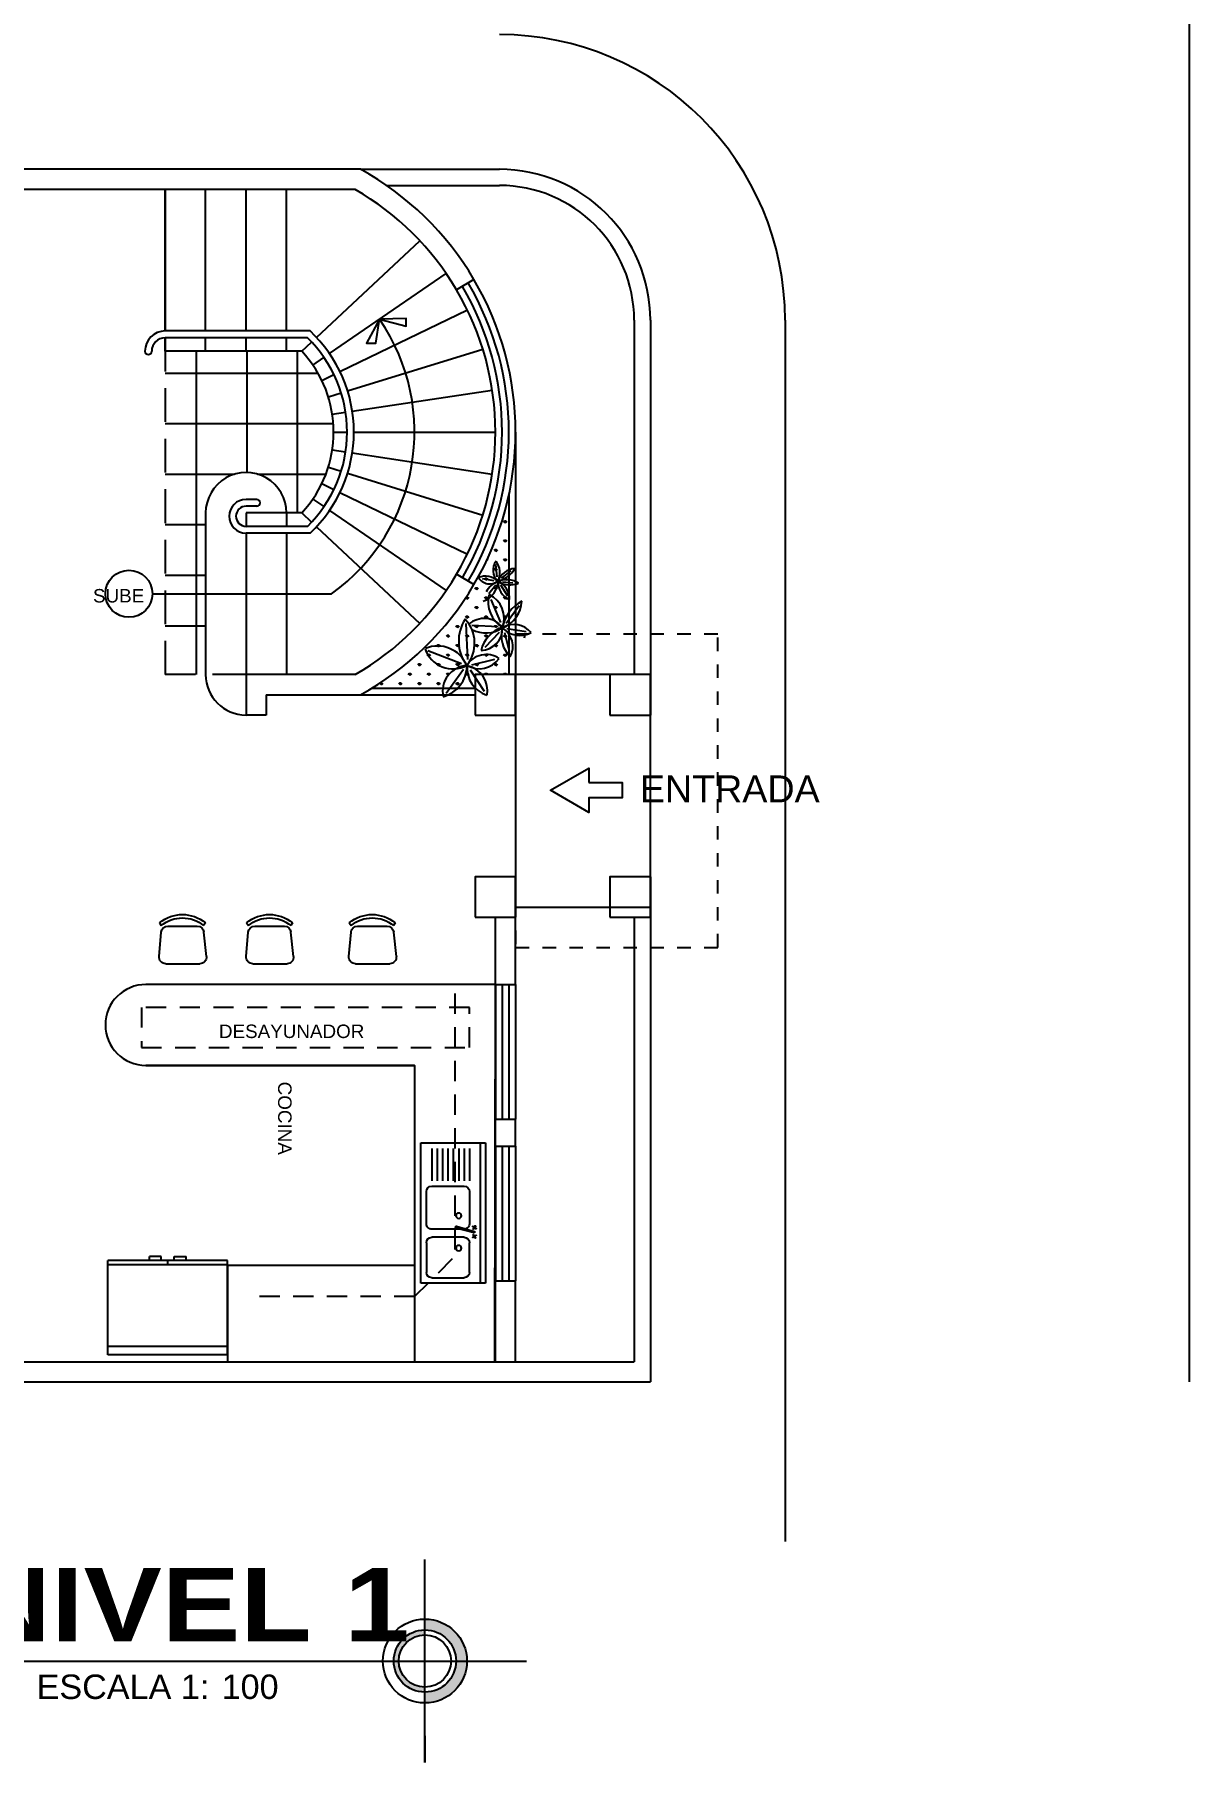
# Model space of a CAD drawing. Header units: inches. Extents: x -370 to 18, y -197 to 199.
# Drawn here: x -22.21 to -13.64, y -25.51 to -12.68 of the extents above; entities that cross this region are included whole.
import ezdxf

# ---------------------------------------------------------------- set-up
doc = ezdxf.new("R2010")
doc.units = ezdxf.units.IN
doc.header["$MEASUREMENT"] = 0
doc.linetypes.add('DASHED', pattern=[0.75, 0.5, -0.25])
doc.linetypes.add('RAYITAS', pattern=[0.375, 0.25, -0.125])
for name, color, linetype in [('artefactos', 1, 'Continuous'), ('aux2', 194, 'Continuous'), ('MUEBLES', 7, 'Continuous')]:
    doc.layers.add(name, color=color, linetype=linetype)
doc.styles.add('1', font='arial.ttf')
doc.styles.add('2', font='')
doc.styles.get("Standard").update_dxf_attribs({"font": 'arial.ttf'})
doc.styles.get('2').set_extended_font_data('Arial Black')

# ---------------------------------------------------------------- blocks, each defined once
blk = doc.blocks.new('*U44')
h = blk.add_hatch(color=1)
h.paths.add_polyline_path([(15.89001549471584, 0.2545508105350791), (15.89001549471584, 0.3432924370179506, -0.4142135623730989), (16.23330793173386, 0), (16.14456630525092, 0, 0.4142135623730426)])
h.paths.add_polyline_path([(16.14456630525092, 0), (16.23330793173386, 0, -0.4142135623731474), (15.89001549471584, -0.3432924370180075), (15.89001549471584, -0.254550810535136, 0.414213562373108)])
h = blk.add_hatch(color=1)
h.paths.add_polyline_path([(15.63546468418076, 0), (15.67621680923708, 0, 0.414213562373095), (15.89001549471573, -0.213798685478821), (15.89001549471573, -0.254550810535136, -0.4142135623731473)])
h.paths.add_polyline_path([(15.89001549471573, 0.254550810535136), (15.89001549471573, 0.213798685478821, 0.414213562373095), (15.67621680923708, 0), (15.63546468418076, 0, -0.4142135623731473)])
at = {"color": 13}
for p, q in [((15.89001549471584, -0.829634559446049), (15.89001549471584, 0.829634559446049)), ((0, 0), (16.71965005416189, 0))]:
    blk.add_line(p, q, dxfattribs=at)
at = {"color": 5}
for p, q in [((15.89001549471584, 0.611458280009856), (15.89001549471584, 0.829634559446049)), ((0, 0), (0.218176279436193, 0)), ((16.5014737747257, 0), (16.71965005416189, 0)), ((15.89001549471584, -0.6114582800098418), (15.89001549471584, -0.8296345594460348))]:
    blk.add_line(p, q, dxfattribs=at)
at = {"color": 13}
for radius in [0.3432924370179839, 0.2545508105351019, 0.2137986854788324]:
    blk.add_circle((15.89001549471584, -2.842170943040401e-14), radius, dxfattribs=at)
at = {"color": 2, "linetype": 'Continuous', "style": '1'}
blk.add_text('ESCALA 1:', height=0.2, dxfattribs=at).set_placement((12.7142778378704, -0.3105142012585098))
at = {"color": 1, "linetype": 'Continuous', "style": '2'}
blk.add_attdef('TITULO', (0.3082318167865878, 0.1617738628699783), '', height=0.6, dxfattribs=at)
at = {"color": 2, "style": '1'}
blk.add_attdef('ESCALA', (14.22732707732656, -0.3105142012585098), '', height=0.2, dxfattribs=at)
at = {"color": 2, "linetype": 'Continuous', "style": '1'}
blk.add_attdef('DESCRIPCION', (0.3082318167865878, -0.3731352793923577), '', height=0.2, dxfattribs=at)
blk = doc.blocks.new('lp')
at = {"layer": 'artefactos', "color": 1}
for p, q in [((687.8904377925458, 606.66457711206), (687.8904377925458, 605.36457711206)), ((688.4904377925458, 606.66457711206), (687.8904377925458, 606.66457711206)), ((687.9404377925457, 606.66457711206), (687.9404377925457, 605.36457711206)), ((688.4904377925458, 605.36457711206), (688.4904377925458, 606.66457711206)), ((688.3904377925458, 606.26457711206), (688.0904377925457, 606.26457711206)), ((688.0404377925457, 606.2145771120599), (688.0404377925457, 605.91457711206)), ((688.4404377925457, 605.91457711206), (688.4404377925457, 606.2145771120599)), ((688.1591752954023, 605.8917490351463), (687.9937700087754, 605.8442606956294)), ((688.1632692835433, 605.8764700633989), (687.9962799336456, 605.8348935284907)), ((688.0904377925457, 605.78957711206), (688.1904377925457, 605.78957711206)), ((688.115502046162, 605.8645771120599), (688.1904377925457, 605.86457711206)), ((688.1904377925457, 605.86457711206), (688.3904377925458, 605.86457711206)), ((688.1904377925457, 605.78957711206), (688.3904377925458, 605.78957711206)), ((688.0404377925457, 605.4645771120599), (688.0404377925457, 605.73957711206)), ((688.4404377925457, 605.73957711206), (688.4404377925457, 605.4645771120599)), ((687.8904377925458, 605.36457711206), (688.4904377925458, 605.36457711206)), ((688.3904377925458, 605.41457711206), (688.0904377925457, 605.41457711206))]:
    blk.add_line(p, q, dxfattribs=at)
for centre, radius, start, end in [((688.0904377925457, 606.2145771120599), 0.04999999999999893, 90, 180), ((688.3904377925458, 606.2145771120599), 0.05000000000000071, 0, 89.99999999999349), ((688.0904377925457, 605.91457711206), 0.04999999999999893, 180, 250.924186996834), ((688.3904377925458, 605.91457711206), 0.04999999999999716, 270, 6.513775987637282e-12), ((687.9950249712106, 605.83957711206), 0.004848802508206518, 105.0000000000007, 285.0000000000007), ((688.0904377925457, 605.73957711206), 0.04999999999999893, 90, 180), ((688.1612222894728, 605.8841095492726), 0.007908977755619162, 282.4753267086959, 107.5246732913008), ((688.3904377925458, 605.73957711206), 0.04999999999999893, 0, 90), ((688.0904377925457, 605.4645771120599), 0.04999999999999893, 180, 270), ((688.3904377925458, 605.4645771120599), 0.04999999999999893, 270, 0)]:
    blk.add_arc(centre, radius, start, end, dxfattribs=at)
at = {"layer": 'aux2', "color": 1}
for p, q in [((688.0404377925457, 606.61457711206), (688.0404377925457, 606.31457711206)), ((688.0404377925457, 606.61457711206), (688.0404377925457, 606.31457711206)), ((688.0404377925457, 606.61457711206), (688.0404377925457, 606.31457711206)), ((688.0404377925457, 606.61457711206), (688.0404377925457, 606.31457711206)), ((688.0904377925457, 606.61457711206), (688.0904377925457, 606.31457711206)), ((688.1404377925458, 606.61457711206), (688.1404377925458, 606.31457711206)), ((688.1904377925457, 606.61457711206), (688.1904377925457, 606.31457711206)), ((688.2404377925458, 606.61457711206), (688.2404377925458, 606.31457711206)), ((688.2904377925457, 606.61457711206), (688.2904377925457, 606.31457711206)), ((688.3404377925457, 606.61457711206), (688.3404377925457, 606.31457711206)), ((688.3904377925458, 606.61457711206), (688.3904377925458, 606.31457711206)), ((687.9877944449863, 605.8785324931204), (687.9803892895601, 605.8733473474692)), ((687.9877944449863, 605.8006217309998), (687.9803892895601, 605.8058068766509)), ((687.9907690726678, 605.8742842845263), (687.9833639172416, 605.8690991388751)), ((687.9907690726678, 605.8048699395938), (687.9833639172416, 605.8100550852449)), ((687.9836915381348, 605.8920753297753), (687.9888766837869, 605.8846701743478)), ((687.9836915381348, 605.7870788943447), (687.9888766837869, 605.7944840497723)), ((687.987939746729, 605.8950499574569), (687.9931248923807, 605.8876448020296)), ((687.987939746729, 605.7841042666632), (687.9931248923807, 605.7915094220905)), ((687.9969067538957, 605.8732020457278), (688.0020918995476, 605.8657968903003)), ((687.9969067538957, 605.8059521783923), (688.0020918995476, 605.8133573338198)), ((688.006667729035, 605.891747708882), (687.9992625736088, 605.8865625632309)), ((688.006667729035, 605.7874065152381), (687.9992625736088, 605.7925916608892)), ((688.0011549624901, 605.876176673409), (688.0063401081418, 605.8687715179818)), ((688.0011549624901, 605.8029775507111), (688.0063401081418, 605.8103827061383)), ((688.0096423567165, 605.8874995002878), (688.0022372012903, 605.8823143546367)), ((688.0096423567165, 605.7916547238322), (688.0022372012903, 605.7968398694833))]:
    blk.add_line(p, q, dxfattribs=at)
for centre, radius in [((688.1404377925458, 605.9895771120601), 0.02500000000000013), ((687.9950158231384, 605.8804234238785), 0.003809654682982), ((687.9950158231384, 605.7987308002415), 0.003809654682982), ((688.1404377925458, 605.68957711206), 0.02500000000000013)]:
    blk.add_circle(centre, radius, dxfattribs=at)
for centre, radius, start, end in [((687.9818766034008, 605.8712232431722), 0.002593052549741514, 124.9999999999974, 304.9999999999974), ((687.9818766034008, 605.807930980948), 0.002593052549741514, 55.00000000000264, 235.0000000000026), ((687.9858156424319, 605.8935626436161), 0.002593052549741514, 35.00000000000271, 215.0000000000027), ((687.9858156424319, 605.785591580504), 0.002593052549741514, 145.0000000000026, 325.0000000000026), ((687.9843658230584, 605.8823013062374), 0.005095036863085717, 312.2938937822105, 27.70610621580616), ((687.9843658230584, 605.7968529178827), 0.005095036863085717, 332.2938937842026, 47.70610621778504), ((687.9931379407799, 605.8697734237985), 0.005095036863085717, 42.29389378420247, 117.7061062177845), ((687.9931379407799, 605.8093808003216), 0.005095036863085717, 242.2938937822155, 317.7061062157975), ((687.9968937054969, 605.8910734239587), 0.005095036863085717, 222.2938937842025, 297.7061062177845), ((687.9968937054969, 605.7880808001614), 0.005095036863085717, 62.29389378221552, 137.7061062158067), ((688.0056658232184, 605.8785455415198), 0.005095036863085717, 132.2938937822106, 207.7061062158062), ((688.0056658232184, 605.8006086826003), 0.005095036863085717, 152.2938937841996, 227.7061062177894), ((688.0042160038447, 605.867284204141), 0.002593052549741514, 215.0000000000027, 35.00000000000271), ((688.0042160038447, 605.811870019979), 0.002593052549741514, 325.0000000000026, 145.0000000000026), ((688.0081550428758, 605.8896236045849), 0.002593052549741514, 304.9999999999974, 124.9999999999974), ((688.0081550428758, 605.7895306195352), 0.002593052549741514, 235.0000000000026, 55.00000000000264)]:
    blk.add_arc(centre, radius, start, end, dxfattribs=at)
blk = doc.blocks.new('silla_pl2')
at = {"layer": 'artefactos', "color": 2}
for p, q in [((-0.167581832350379, 0.3041721160115003), (-0.1546274310294393, 0.2827902665495685)), ((0.1111006832768453, 0.279286047288565), (-0.1072491280822305, 0.2788638858766035)), ((0.1730380723715825, 0.3038707047999196), (0.1596441396129649, 0.2827614043553695)), ((-0.176006586910944, 0.05400848689134818), (-0.1563485102010418, 0.2342182575650895)), ((0.1762265833262973, 0.05299171455249052), (0.160296490481187, 0.2336236466381933)), ((0.1269689904572715, 0), (-0.1269689904572715, 0))]:
    blk.add_line(p, q, dxfattribs=at)
for centre, radius, start, end in [((0.002545951263755342, 0.09815547451364637), 0.2671821837839589, 50.34883045072867, 129.5497686294994), ((-0.1072440820232714, 0.2295368057671112), 0.04932708036755758, 90.00586124062752, 174.5540718733665), ((0.002491300448127731, 0.09708176879269104), 0.2432569462938404, 49.75657510636206, 130.2329009896824), ((0.1111057293360318, 0.2299589671791864), 0.04932708036755758, 4.260627269974356, 90.00586124062752), ((-0.1269021587334009, 0.04932703509348357), 0.04932708036755758, 174.5540718733665, 269.9223717101426), ((0.1270358221813694, 0.04932703509336989), 0.04932708036755758, 269.9223717101426, 4.260627269974356)]:
    blk.add_arc(centre, radius, start, end, dxfattribs=at)
blk = doc.blocks.new('A$C78C0248E')
at = {"layer": 'artefactos', "color": 2}
for p, q in [((0.2442480893988659, 0.2626843951729256), (-0.3245497250314884, 0.2626843951729256)), ((-0.3245497250314884, 0.2626843951729256), (-0.3245497250314884, -0.1858716877184747)), ((0.2442480893988659, 0.2626843951729256), (0.2442480893988659, -0.1858716877184747)), ((0.2442480893988659, 0.222684395172962), (-0.3245497250314884, 0.222684395172962)), ((0.2442480893988659, -0.1658716877184929), (-0.3245497250314884, -0.1658716877184929)), ((0.2442480893988659, -0.1858716877184747), (-0.3245497250314884, -0.1858716877184747)), ((-0.1273850580838598, -0.1858716877185884), (-0.1273850580836324, -0.2058716877183429)), ((-0.0711752744974774, -0.2058716877183429), (-0.1273850580836324, -0.2058716877183429)), ((-0.0711752744974774, -0.1858716877185884), (-0.07117527449725003, -0.2058716877183429)), ((-0.04015081781619756, -0.1658716877184929), (-0.04015081781619756, -0.1858716877184747)), ((-0.009126361135145089, -0.1858716877185884), (-0.009126361135372463, -0.2058716877183429)), ((-0.009126361135145089, -0.2058716877183429), (0.04708342245100994, -0.2058716877183429)), ((0.04708342245123731, -0.1858716877185884), (0.04708342245100994, -0.2058716877183429))]:
    blk.add_line(p, q, dxfattribs=at)

msp = doc.modelspace()

# ---------------------------------------------------------------- hatches: boundary and pattern name
at = {"transparency": 33554610}
h = msp.add_hatch(dxfattribs=at)
h.set_pattern_fill('NET', color=8, scale=3)
h.set_pattern_definition([(0, (266.9942521333231, -54.946089607153), (0, 0.375), []), (90, (266.9942521333231, -54.946089607153), (-0.375, 2.296212748401287e-17), [])])
h.paths.add_polyline_path([(-21.23768608748151, -17.43367006242332), (-20.9376860874815, -17.43367006242332), (-20.9376860874815, -16.23367006242331, -1), (-20.33768608748147, -16.2336700624233), (-20.22458734262636, -16.2336700624233, 0.3948354252413918), (-20.22458734262636, -15.03367006242331), (-21.23768608748151, -15.03367006242331)])
at = {"true_color": 0x136734}
h = msp.add_hatch(dxfattribs=at)
h.set_pattern_fill('GRASS', color=116, scale=0.1)
h.set_pattern_definition([(90, (-58.17040077231934, -37.66223787181704), (-0.0707106781, 0.0707106781), [0.01875, -0.1226713563]), (45, (-58.17040077231934, -37.66223787181704), (-0.07071067811865475, 0.07071067811865477), [0.01875, -0.08125]), (135, (-58.17040077231934, -37.66223787181704), (-0.07071067811865477, -0.07071067811865475), [0.01875, -0.08125])])
h.paths.add_polyline_path([(-18.68768608748144, -16.1030591195566, -0.2050162894623813), (-19.7018393577091, -17.53367006242331), (-18.9376860874815, -17.53367006242331), (-18.9376860874815, -17.43367006242332), (-18.6876860874815, -17.43367006242332)])

# ---------------------------------------------------------------- linework, layer by layer
at = {"color": 8}
for p, q in [((-13.63768608748148, -22.68367006242332), (-13.63768608748148, -6.90032706224676)), ((-21.23768608748151, -13.83367006242332), (-21.23768608748151, -14.88367006242331)), ((-16.63768608748148, -14.80367006242332), (-16.63768608748148, -23.86621509903625))]:
    msp.add_line(p, q, dxfattribs=at)
at = {"color": 4}
for p, q in [((-19.78768608748146, -13.68367006242332), (-22.38768608748154, -13.68367006242332)), ((-19.827116729355, -13.83367006242332), (-22.38768608748154, -13.83367006242321)), ((-18.94659902015889, -14.50174692015614), (-19.07580390566648, -14.57794467314778)), ((-18.94659902015889, -16.76559320469049), (-19.07580390566648, -16.68939545169886)), ((-19.827116729355, -17.43367006242332), (-20.63768608748148, -17.43367006242332)), ((-20.63768608748148, -17.43367006242332), (-20.63768608748148, -17.58367006242332)), ((-20.63768608748148, -17.58367006242332), (-20.63768608748148, -17.73367006242333)), ((-20.48768608748151, -17.58367006242332), (-19.78768608748146, -17.58367006242332)), ((-20.48768608748151, -17.58367006242332), (-20.48768608748151, -17.73367006242333)), ((-20.48768608748151, -17.73367006242333), (-20.63768608748148, -17.73367006242333)), ((-18.78768608748135, -19.73367006242327), (-18.78768608748135, -19.2336700624233)), ((-18.63768608748126, -19.73367006242327), (-18.63768608748131, -19.23367006242333)), ((-18.78768608748135, -19.73367006242327), (-18.63768608748137, -19.73367006242327)), ((-18.7876860874814, -20.93367006242327), (-18.7876860874814, -20.73367006242327)), ((-18.7876860874814, -20.73367006242327), (-18.63768608748137, -20.73367006242327)), ((-18.63768608748137, -20.93367006242329), (-18.63768608748137, -20.73367006242327)), ((-18.7876860874814, -20.93367006242327), (-18.63768608748137, -20.93367006242329)), ((-18.78768608748146, -22.53367006242331), (-18.7876860874814, -21.93367006242327)), ((-18.78768608748146, -21.93367006242327), (-18.63768608748148, -21.93367006242329)), ((-18.63768608748148, -22.53367006242331), (-18.63768608748148, -21.93367006242329)), ((-36.48768608748151, -22.53367006242331), (-17.75768608748149, -22.53367006242331)), ((-36.63768608748148, -22.68367006242332), (-17.63768608748148, -22.68367006242332))]:
    msp.add_line(p, q, dxfattribs=at)
at = {"color": 2}
for p, q in [((-19.78768608748146, -13.68367006242332), (-18.75768608748149, -13.68367006242332)), ((-21.23768608748151, -14.88367006242331), (-21.23768608748151, -13.83367006242331)), ((-20.9376860874815, -14.88367006242331), (-20.9376860874815, -13.83367006242331)), ((-20.63768608748148, -14.88367006242331), (-20.63768608748148, -13.83367006242331)), ((-20.33768608748147, -14.88367006242331), (-20.33768608748147, -13.83367006242331)), ((-19.59463011894712, -13.80367006242332), (-18.75768608748149, -13.80367006242332)), ((-20.1150482005595, -14.93119481489855), (-19.34827420609162, -14.21386808222528)), ((-20.01825974704172, -15.0516504666424), (-19.15265103153985, -14.45732601682805)), ((-19.94061469541953, -15.18524992296602), (-18.99571938386362, -14.72734944229398)), ((-17.75768608748149, -14.80367006242332), (-17.75768608748149, -17.43367006242332)), ((-17.63768608748148, -14.80367006242332), (-17.63768608748148, -17.73367006242333)), ((-21.23768608748151, -15.03367006242331), (-21.23768608748151, -14.93367006242332)), ((-20.9376860874815, -15.03367006242331), (-20.93768608748144, -14.93367006242332)), ((-20.63768608748148, -15.03367006242331), (-20.63768608748143, -14.93367006242332)), ((-20.33768608748147, -15.03367006242331), (-20.33768608748147, -14.93367006242332)), ((-20.22458734262636, -15.03367006242331), (-20.15156124791514, -14.96535323074013)), ((-20.22458734262636, -15.03367006242331), (-21.23768608748151, -15.03367006242331)), ((-20.14191813497058, -15.13655395947301), (-20.0594792096847, -15.07995163091928)), ((-19.8838665113708, -15.3289760944817), (-18.88102326557487, -15.01784039360268)), ((-20.0755997399275, -15.25066427734774), (-19.98560971025552, -15.20705470775994)), ((-20.0271298321988, -15.37342405175016), (-19.93162095164678, -15.34379208023785)), ((-19.84929674460079, -15.47958319921737), (-18.81115287015808, -15.32223868562653)), ((-19.99760301237831, -15.5020609868732), (-19.89873216719332, -15.48707579510264)), ((-19.98768608748151, -15.63367006242331), (-19.88768608748148, -15.63367006242331)), ((-19.83768608748153, -15.63367006242331), (-18.78768608748152, -15.63367006242331)), ((-18.63768608748148, -15.63367006242331), (-18.63768608748148, -17.58367006242332)), ((-19.99760301237831, -15.76527913797342), (-19.89873216719332, -15.78026432974397)), ((-20.0271298321988, -15.89391607309648), (-19.93162095164678, -15.92354804460876)), ((-19.84929674460079, -15.78775692562925), (-18.81115287015808, -15.94510143922011)), ((-20.0755997399275, -16.0166758474989), (-19.98560971025552, -16.0602854170867)), ((-19.8838665113708, -15.93836403036491), (-18.88102326557487, -16.24949973124397)), ((-20.14191813497058, -16.13078616537362), (-20.0594792096847, -16.18738849392737)), ((-19.94061469541953, -16.08209020188062), (-18.99571938386362, -16.53999068255266)), ((-18.68768608748144, -16.1030591195566), (-18.6876860874815, -17.43367006242332)), ((-20.9376860874815, -16.23367006242331), (-20.9376860874815, -17.43367006242332)), ((-20.22458734262636, -16.2336700624233), (-20.63768608748148, -16.23367006242331)), ((-20.63768608748148, -16.23367006242331), (-20.63768608748148, -16.33367006242332)), ((-20.33768608748147, -16.23367006242331), (-20.33768608748147, -16.33367006242332)), ((-20.22458734262636, -16.23367006242331), (-20.15156124791514, -16.30198689410651)), ((-20.01825974704172, -16.21568965820424), (-19.15265103153985, -16.81001410801858)), ((-20.63768608748148, -16.38367006242331), (-20.63768608748148, -17.43367006242332)), ((-20.33768608748147, -16.38367006242331), (-20.33768608748147, -17.43367006242332)), ((-20.1150482005595, -16.33614530994808), (-19.34827420609162, -17.05347204262135)), ((-19.7018393577091, -17.53367006242331), (-18.9376860874815, -17.53367006242331)), ((-19.78768608748146, -17.58367006242332), (-18.9376860874815, -17.58367006242332)), ((-17.63768608748148, -18.93367006242332), (-17.63768608748148, -22.68367006242332)), ((-17.75768608748149, -19.23367006242333), (-17.75768608748149, -22.53367006242331)), ((-18.737686087481357, -19.73367006242327), (-18.737686087481357, -20.73367006242327)), ((-18.68768608748136, -19.73367006242327), (-18.68768608748136, -20.73367006242327)), ((-19.38768608748143, -20.33367006242324), (-19.38768608748143, -22.53367006242331)), ((-18.737686087481418, -20.93367006242329), (-18.737686087481418, -21.93367006242329)), ((-18.68768608748142, -20.93367006242329), (-18.68768608748142, -21.93367006242329))]:
    msp.add_line(p, q, dxfattribs=at)
at = {"color": 3}
for p, q in [((-20.16251222953338, -14.88367006242332), (-21.23768608748151, -14.88367006242332)), ((-20.18257712384923, -14.93367006242332), (-21.23768608748151, -14.93367006242332)), ((-21.33768608748153, -15.03367006242331), (-21.33768608748153, -15.03367006242331)), ((-20.5584324088515, -16.13367006242332), (-20.63768608748148, -16.13367006242332)), ((-20.5584324088515, -16.18367006242332), (-20.63768608748148, -16.18367006242332)), ((-20.18257712384923, -16.33367006242331), (-20.63768608748148, -16.33367006242332)), ((-20.1625122295282, -16.38367006242331), (-20.63768608748148, -16.38367006242331))]:
    msp.add_line(p, q, dxfattribs=at)
at = {"color": 8, "linetype": 'DASHED', "ltscale": 0.5}
for p in [(-21.23768608748151, -14.93367006242332), (-20.63768608748148, -17.43367006242332)]:
    msp.add_line(p, (-21.23768608748151, -17.43367006242332), dxfattribs=at)
at = {"color": 1}
for p, q in [((-18.63768608748148, -17.65867006242331), (-18.63768608748148, -19.00867006242331)), ((-18.787686087481358, -19.73367006242327), (-18.787686087481358, -20.73367006242327)), ((-18.63768608748136, -19.73367006242327), (-18.63768608748136, -20.73367006242327)), ((-18.78768608748142, -20.93367006242329), (-18.78768608748142, -21.93367006242329)), ((-18.63768608748142, -20.93367006242329), (-18.63768608748142, -21.93367006242329))]:
    msp.add_line(p, q, dxfattribs=at)
msp.add_line((-18.63768608748148, -19.08367006242332), (-18.63768608748148, -19.23367006242333))
at = {"color": 8, "linetype": 'DASHED', "ltscale": 0.3}
for p, q in [((-19.08768608748142, -19.80010678611799), (-19.08768608748142, -21.75010678611775)), ((-19.38768608748137, -22.05010678611777), (-19.08768608748142, -21.75010678611775)), ((-19.38768608748137, -22.05010678611777), (-20.58768608748147, -22.05010678611782))]:
    msp.add_line(p, q, dxfattribs=at)
at = {"color": 8}
for points in [[(-19.64728458325521, -14.79693998815051), (-19.74381516144024, -14.97355806525991), (-19.67556131179651, -14.97355806525991), (-19.64728458325527, -14.79693998815057), (-19.44962062017305, -14.84664276916487), (-19.44962062017305, -14.79023591474925), (-19.64728458325516, -14.79693998815058)], [(-21.33202786758176, -16.83367006242332), (-20.00266531210821, -16.83367006242332)]]:
    msp.add_lwpolyline(points, dxfattribs=at)
at = {"color": 8, "linetype": 'RAYITAS', "ltscale": 0.3}
msp.add_lwpolyline([(-18.63768608748148, -18.93367006242332), (-18.63768608748148, -19.45867006242332), (-17.13768608748148, -19.45867006242332), (-17.13768608748148, -17.13367006242331), (-18.63768608748148, -17.13367006242331), (-18.63768608748148, -17.73367006242333)], dxfattribs=at)
at = {"color": 1}
msp.add_lwpolyline([(-17.63768608748148, -17.43367006242332), (-18.63768608748148, -17.43367006242332), (-18.63768608748148, -19.15867006242331), (-17.63768608748148, -19.15867006242333)], close=True, dxfattribs=at)
at = {"color": 2}
msp.add_lwpolyline([(-18.78768608748135, -19.73367006242327), (-21.38116434835047, -19.73367006242327, 0.9999999999999999), (-21.38116434835047, -20.33367006242324), (-19.38768608748143, -20.33367006242324), (-19.38768608748143, -21.82031425571154), (-20.77512401832439, -21.82031425571154), (-20.77512401832439, -22.53367006242331), (-18.79137985589358, -22.53367006242331), (-18.78768608748135, -19.73367006242327)], format="xyb", dxfattribs=at)
at = {"color": 1}
msp.add_circle((-21.50671164140306, -16.83367006242332), 0.1746837738213074, dxfattribs=at)
at = {"color": 8}
for centre, radius, start, end in [((-18.75768608748149, -14.80367006242332), 2.12, 0, 90), ((-20.86594695704673, -15.63367006242331), 1.478260869565221, 305.731291979965, 34.47338029440634)]:
    msp.add_arc(centre, radius, start, end, dxfattribs=at)
at = {"color": 4}
for radius, start, end in [(2.228260869565221, 30.52970589993487, 61.05941179993436), (2.078260869565221, 30.52970589993487, 60.00955634842211), (2.078260869565221, 299.9904436515778, 329.4702941000652), (2.228260869565221, 298.9405882001327, 329.4702941000652)]:
    msp.add_arc((-20.86594695704673, -15.63367006242331), radius, start, end, dxfattribs=at)
at = {"color": 2}
for centre, radius, start, end in [((-18.75768608748149, -14.80367006242332), 1.12, 0, 90), ((-18.75768608748149, -14.80367006242332), 1, 0, 90), ((-20.86594695704673, -15.63367006242331), 2.128260869565221, 329.4702941000652, 30.52970589993487), ((-20.86594695704673, -15.63367006242331), 2.178260869565221, 329.4702941000652, 30.52970589993487), ((-20.86594695704673, -15.63367006242331), 0.8782608695652214, 316.9082746319917, 43.09172536800833), ((-20.63768608748148, -16.23367006242331), 0.3000000000000114, 0, 180.0000000000016), ((-20.63768608748148, -17.43367006242332), 0.3000000000000114, 180, 270)]:
    msp.add_arc(centre, radius, start, end, dxfattribs=at)
at = {"color": 1}
for radius, start in [(2.078260869565221, 329.4702941000652), (2.228260869565221, 329.4702941000682)]:
    msp.add_arc((-20.86594695704673, -15.63367006242331), radius, start, 30.52970589993487, dxfattribs=at)
at = {"color": 3}
for centre, radius, start, end in [((-21.23768608748151, -15.03367006242331), 0.15, 90, 180), ((-21.23768608748151, -15.03367006242331), 0.1, 90, 180), ((-20.86594695704673, -15.63367006242331), 0.9782608695652214, 314.3112525289366, 45.68874747106336), ((-20.86594695704673, -15.63367006242331), 1.028260869565221, 313.164980337785, 46.83501966221495), ((-21.36268608748151, -15.03367006242331), 0.02499999999997726, 180, 0), ((-20.63768608748148, -16.25867006242332), 0.1249999999999996, 90, 270), ((-20.5584324088515, -16.15867006242331), 0.02499999999999858, 270, 90), ((-20.63768608748148, -16.25867006242332), 0.07499999999999962, 90, 270)]:
    msp.add_arc(centre, radius, start, end, dxfattribs=at)
at = {"layer": 'aux2', "color": 116, "linetype": 'ByBlock', "true_color": 0x136734}
for p, q in [((-18.77499163248092, -16.70786337887378), (-18.7835117829411, -16.6174910980431)), ((-18.74218834790236, -16.71858460469301), (-18.67073353976036, -16.66309200502519)), ((-18.79674154388681, -16.7387630625401), (-18.8827420231446, -16.72179858689557)), ((-18.83521503666617, -16.83244078892128), (-18.78409278122257, -16.76694470965734)), ((-18.74879641358143, -16.76752602012667), (-18.69730064864194, -16.84809782178203)), ((-18.73445985076512, -16.74476824904357), (-18.65757417409407, -16.75343354335808)), ((-18.74785072261392, -17.04635125708168), (-18.81768798237908, -16.87560391462847)), ((-18.70854909806008, -17.0530758882245), (-18.61206070027094, -16.92116273859378)), ((-19.00709086775919, -17.05368757871616), (-18.99450636077285, -17.3212386461631)), ((-18.76720660772116, -17.07958267792293), (-18.96354786298485, -17.06972283805065)), ((-18.76045454032823, -17.12205574930471), (-18.86560420220371, -17.23155259194959)), ((-18.72060576869927, -17.12019726701436), (-18.68553772552048, -17.25928665194135)), ((-18.70296894050057, -17.09084939593188), (-18.56021727599494, -17.11366785092534)), ((-19.28858170204779, -17.25508295449154), (-19.0378048823585, -17.35083249321025)), ((-19.15386257731893, -17.57208680879791), (-19.02536013330439, -17.39304006712202)), ((-18.86733093370054, -17.55872343613902), (-18.97268633305157, -17.40104272946903)), ((-18.79382283732639, -17.32233837428898), (-18.96498356673476, -17.36264972766475))]:
    msp.add_line(p, q, dxfattribs=at)
for centre, radius, start, end in [((-18.69322645402269, -16.65839087134312), 0.1118226473140405, 142.9950885238205, 228.2836339617252), ((-18.89961394980628, -16.67730658095371), 0.1454077355817192, 334.1086429436809, 36.36682409384394), ((-18.62952691444667, -16.79265530396609), 0.1480351946395697, 95.57607355696207, 159.0140297706536), ((-18.80908287428804, -16.55771268533853), 0.1869675492763677, 283.4735748878521, 332.058303137972), ((-18.86169436114767, -16.8355900028414), 0.1326691753870344, 46.25801562346588, 112.6791632770744), ((-18.82845089157968, -16.66246238358411), 0.09846317169606376, 211.0029587222165, 307.2865713560851), ((-18.93997553212091, -16.72759394913982), 0.1738908787452807, 291.2072718344425, 355.6783630664421), ((-18.69353562323835, -16.90855861053686), 0.1845015742648274, 113.7159544262817, 151.5034889693483), ((-18.62082269470602, -16.74344857794482), 0.1480026949813389, 178.9750779780834, 244.7916322864467), ((-18.68041636666078, -16.61084752873262), 0.1573914841593091, 236.3463849636386, 293.9629700501169), ((-18.83160113638974, -16.87584057809858), 0.1499716905794761, 359.4605547057611, 64.30615555273366), ((-18.70764730087598, -16.91092069301601), 0.1808936347698657, 59.74069657314504, 108.6584969895926), ((-18.61056804262131, -16.88928839414903), 0.2318109243706189, 168.0627213680888, 237.0717147100162), ((-18.91978700610014, -17.017011402983), 0.1975127919448558, 339.6589627871628, 64.14740478636006), ((-18.47466415195481, -17.12425726480049), 0.2616613889804407, 116.3291253220988, 171.7194696296345), ((-18.81873154513755, -16.87382286216456), 0.2285684617810769, 292.1121843553754, 356.0066962423128), ((-18.76202482937634, -17.18531364353885), 0.2978213289501714, 146.8628640418044, 216.2764615177197), ((-19.20370086728087, -17.2004390156041), 0.2619812052011429, 321.0206544915284, 42.77824596489846), ((-18.87028230031774, -17.1890166719058), 0.1716525459997857, 37.81641238202454, 131.8775047801379), ((-18.85943718780339, -16.9135037573912), 0.2113515777101773, 240.9049180789608, 305.8738964064115), ((-18.6657664550421, -17.30769035522961), 0.2342842347386856, 107.1063597596797, 166.9392531414696), ((-18.90042025982331, -17.08810134597051), 0.1667685391291285, 272.2097597042639, 1.177157642075955), ((-18.52114715152919, -17.14313918951291), 0.2222883099235875, 165.5457014667441, 225.1627891313137), ((-18.81675025407344, -17.22451000818158), 0.1584285787102932, 331.2275839983556, 59.1064610176002), ((-18.60563947928864, -16.97183875880604), 0.1718638966016637, 221.8810755615594, 298.8454551101632), ((-18.64874539945276, -17.22235925755004), 0.1608650171221226, 38.42718425153304, 121.079958595218), ((-18.38956518782601, -17.18208003811401), 0.1845015742648274, 166.7477334039321, 174.1360096259287), ((-19.10181601754437, -17.17118585132511), 0.2195816275657351, 199.2772043990024, 297.3461214181862), ((-19.21603643297851, -17.45538432446206), 0.2334851860728663, 22.95287118669699, 112.5218514761266), ((-18.85418576276618, -17.45483976572194), 0.1701204717987198, 56.39240723741897, 148.9654188637121), ((-18.98856586808154, -17.55697981351457), 0.1902226260672316, 94.00513059823516, 192.0906380856457), ((-19.23831132260773, -17.36581192393493), 0.2403639604906086, 285.154915924447, 359.2537939510017), ((-18.90707000948049, -17.21098023584865), 0.1790596057089484, 239.4269534540946, 325.2065049779876), ((-18.7861914433405, -17.38448813486599), 0.2115197332270516, 175.5154267082252, 251.9286553288535), ((-19.03613697250438, -17.55328786826024), 0.189412584794074, 349.6300243344386, 78.09514274156768)]:
    msp.add_arc(centre, radius, start, end, dxfattribs=at)
at = {"layer": 'MUEBLES', "color": 2}
for p, q in [((-18.78768608748135, -19.73367006242327), (-21.38116434835047, -19.73367006242327)), ((-19.38768608748143, -20.33367006242324), (-21.38116434835047, -20.33367006242324))]:
    msp.add_line(p, q, dxfattribs=at)
at = {"layer": 'MUEBLES', "color": 5}
for points in [[(-18.9376860874815, -17.73367006242333), (-18.63768608748148, -17.73367006242333), (-18.63768608748148, -17.43367006242332), (-18.9376860874815, -17.43367006242332)], [(-17.9376860874815, -17.73367006242333), (-17.63768608748148, -17.73367006242333), (-17.63768608748148, -17.43367006242332), (-17.9376860874815, -17.43367006242332)], [(-18.9376860874815, -19.23367006242333), (-18.63768608748148, -19.23367006242333), (-18.63768608748148, -18.93367006242332), (-18.9376860874815, -18.93367006242332)], [(-17.9376860874815, -19.23367006242333), (-17.63768608748148, -19.23367006242333), (-17.63768608748148, -18.93367006242332), (-17.9376860874815, -18.93367006242332)]]:
    msp.add_lwpolyline(points, close=True, dxfattribs=at)
at = {"layer": 'MUEBLES', "color": 2}
msp.add_lwpolyline([(-18.0939323469928, -18.23433286401496), (-17.8456696080591, -18.23433286401496), (-17.8456696080591, -18.34902386711167), (-18.0939323469928, -18.34902386711167), (-18.0939323469928, -18.45631541856076), (-18.37909208759277, -18.29167836556331), (-18.0939323469928, -18.12704131256585), (-18.0939323469928, -18.23433286401496)], dxfattribs=at)
at = {"layer": 'MUEBLES', "color": 8, "linetype": 'DASHED', "ltscale": 0.3}
msp.add_lwpolyline([(-18.98015755971426, -20.20065289911949), (-18.98015755971426, -19.90344050018197), (-21.41390464580002, -19.90344050018197), (-21.41390464580002, -20.20065289911949)], close=True, dxfattribs=at)
at = {"layer": 'MUEBLES', "color": 2}
msp.add_arc((-21.38116434835047, -20.03367006242323), 0.2999999999999972, 90, 270, dxfattribs=at)

# ---------------------------------------------------------------- block references
at = {"xscale": 0.9073029058261515, "yscale": 0.9073029058261515, "zscale": 0.9073029058261515}
msp.add_blockref('*U44', (-33.7275881122381, -24.75439285880364), dxfattribs=at).add_auto_attribs({'TITULO': 'PLAN ARQUITECTONICA NIVEL 1', 'DESCRIPCION': 'VIVIENDA UNIFAMILIAR 2 NIVELES', 'ESCALA': '100'})
at = {"layer": 'MUEBLES', "xscale": -1}
for p in [(-21.10713351094131, -19.57962177110713), (-20.46074346692689, -19.57962177110713), (-19.69858220698319, -19.57962177110713)]:
    msp.add_blockref('silla_pl2', p, dxfattribs=at)
at = {"layer": 'MUEBLES', "xscale": -0.8000000000000114, "yscale": 0.8000000000000114, "zscale": 0.8000000000000114}
msp.add_blockref('lp', (531.4524379740332, -506.2415967941687), dxfattribs=at)
at = {"layer": 'MUEBLES', "color": 2, "xscale": -1.56056294117736, "yscale": 1.56056294117736, "zscale": 1.56056294117736, "rotation": 180}
msp.add_blockref('A$C78C0248E', (-21.15628853509361, -22.07298374681022), dxfattribs=at)

# ---------------------------------------------------------------- texts
at = {"color": 2, "attachment_point": 1}
for s, insert, char_height in [('SUBE', (-21.77349953949511, -16.79854326473938), 0.1), ('ENTRADA', (-17.71596231048522, -18.18164093689873), 0.2)]:
    msp.add_mtext(s, dxfattribs=dict(at, insert=insert, char_height=char_height))
at = {"color": 2, "insert": (-20.40135276945387, -20.4547701307724), "char_height": 0.1, "attachment_point": 7, "rotation": 270}
msp.add_mtext('COCINA', dxfattribs=at)
at = {"layer": 'MUEBLES', "color": 2, "insert": (-19.75995019830293, -20.03096733022997), "char_height": 0.1, "attachment_point": 3}
msp.add_mtext('DESAYUNADOR', dxfattribs=at)

doc.saveas('drawing.dxf')
